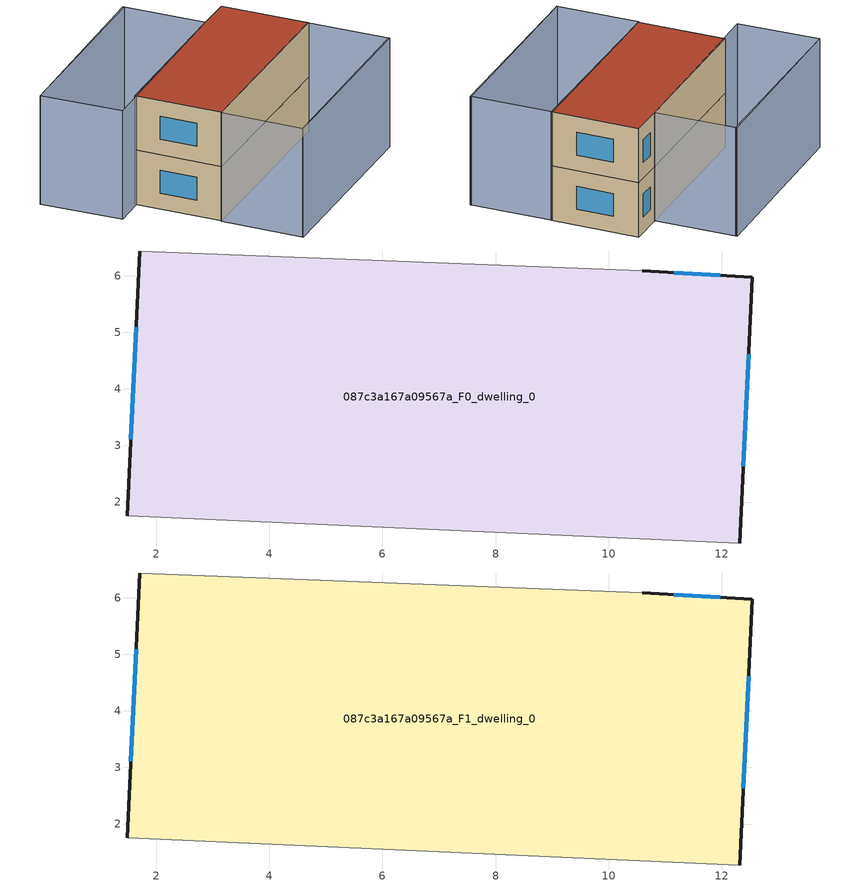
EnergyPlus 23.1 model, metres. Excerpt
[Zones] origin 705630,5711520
087c3a167a09567a_F0_dwelling_0
 floor ground (EU_floor_Construction): 12.53,5.97 12.32,1.28 1.5,1.76 1.71,6.44 10.59,6.08 z0
 wall outside (EU_wall_Construction): 12.32,1.28 12.53,5.97 10.59,6.08 / 1.71,6.44 1.5,1.76 z0:3
 wall adiabatic (EU_wall_Construction): 1.5,1.76 12.32,1.28 / 10.59,6.08 1.71,6.44 z0:3
 window (EU_Window_Construction): 12.38,2.63 12.47,4.62 / 1.65,5.09 1.56,3.11 / 11.97,6.01 11.15,6.05 z0.87:2.13
087c3a167a09567a_F1_dwelling_0
 floor to 087c3a167a09567a_F0_dwelling_0 (EU_floor_Construction): 12.53,5.97 12.32,1.28 1.5,1.76 1.71,6.44 10.59,6.08 z3
 wall outside (EU_wall_Construction): 12.32,1.28 12.53,5.97 10.59,6.08 / 1.71,6.44 1.5,1.76 z3:6
 wall adiabatic (EU_wall_Construction): 1.5,1.76 12.32,1.28 / 10.59,6.08 1.71,6.44 z3:6
 window (EU_Window_Construction): 12.38,2.63 12.47,4.62 / 1.65,5.09 1.56,3.11 / 11.97,6.01 11.15,6.05 z3.87:5.13
 roof outside (EU_roof_Construction): 12.32,1.28 12.53,5.97 10.59,6.08 1.71,6.44 1.5,1.76 z6
shading: 1.25,-2.63 12.17,-3.03 / 10.71,10.42 0.04,10.81 / 12.32,1.33 12.14,-3.08 / 12.14,-3.08 1.25,-2.65 / 1.25,-2.65 1.43,1.76 / 1.43,1.76 12.32,1.33 / 0.04,10.81 10.72,10.5 / 10.72,10.5 10.59,6.08 / 10.59,6.08 -0.09,6.4 / -0.09,6.4 0.04,10.81 z0:6
[Building]
EU S2 Campaign: North Axis=0; Terrain=City; Solar Distribution=FullExterior
[Site:Location]
London: Latitude=51.5; Longitude=-0.5; Time Zone=0; Elevation=25
[SizingPeriod:WeatherFileDays]
AnnualSizingPeriod: Begin Month=1; Begin Day of Month=1; End Month=12; End Day of Month=31; Day of Week for Start Day=Monday; Use Weather File Daylight Saving Period=No; Use Weather File Rain and Snow Indicators=No
[MATERIAL]
EU_InternalMass_Material: Roughness=MediumRough; Thickness=0.1; Conductivity=1; Density=1800; Specific Heat=900; Thermal Absorptance=0.9; Solar Absorptance=0.7; Visible Absorptance=0.7
[MATERIAL:NOMASS] Roughness=MediumRough; Thermal Absorptance=0.9; Solar Absorptance=0.7; Visible Absorptance=0.7
Name | Thermal Resistance
EU_wall_NoMass | 0.724719
EU_roof_NoMass | 2.98947
EU_floor_NoMass | 2.39157
[WINDOWMATERIAL:SIMPLEGLAZINGSYSTEM]
EU_Window_SimpleGlazing: UFactor=2.63425; Solar Heat Gain Coefficient=0.76; Visible Transmittance=0.76
[CONSTRUCTION]
EU_wall_Construction: EU_wall_NoMass
EU_roof_Construction: EU_roof_NoMass
EU_floor_Construction: EU_floor_NoMass
EU_Window_Construction: EU_Window_SimpleGlazing
EU_InternalMass_Construction: EU_InternalMass_Material
[ZONE] Type=1; Multiplier=1; Ceiling Height=autocalculate; Floor Area=autocalculate; Part of Total Floor Area=Yes
Name | Volume
087c3a167a09567a_F0_dwelling_0 | 152.889
087c3a167a09567a_F1_dwelling_0 | 152.89
[INTERNALMASS] Construction=EU_InternalMass_Construction; Surface Area=50.963
Name | Zone or ZoneList
087c3a167a09567a_F0_dwelling_0_EU_InternalMass | 087c3a167a09567a_F0_dwelling_0
087c3a167a09567a_F1_dwelling_0_EU_InternalMass | 087c3a167a09567a_F1_dwelling_0
[OTHEREQUIPMENT] Fuel Type=Electricity; Design Level Calculation Method=Watts/Area; Power per Zone Floor Area=1; Fraction Latent=0; Fraction Radiant=0; Fraction Lost=0; Carbon Dioxide Generation Rate=0; EndUse Subcategory=EU_Step8_InternalGains
Name | Zone or ZoneList or Space or SpaceList | Schedule
EU_Step8_InternalGain_087c3a167a09567a_F0_dwelling_0_f000 | 087c3a167a09567a_F0_dwelling_0 | EU_Step8_GainSchedule_087c3a167a09567a_F0_dwelling_0_f000
EU_Step8_InternalGain_087c3a167a09567a_F1_dwelling_0_f000 | 087c3a167a09567a_F1_dwelling_0 | EU_Step8_GainSchedule_087c3a167a09567a_F1_dwelling_0_f000
[ZONEVENTILATION:DESIGNFLOWRATE] Schedule=EU_AlwaysOn; Design Flow Rate Calculation Method=AirChanges/Hour; Air Changes per Hour=0.418135; Ventilation Type=Natural; Fan Pressure Rise=0; Fan Total Efficiency=1; Constant Term Coefficient=1; Temperature Term Coefficient=0; Velocity Term Coefficient=0; Velocity Squared Term Coefficient=0; Minimum Indoor Temperature=-100; Maximum Indoor Temperature=100; Delta Temperature=-100; Minimum Outdoor Temperature=-100; Maximum Outdoor Temperature=100; Maximum Wind Speed=40
Name | Zone or ZoneList or Space or SpaceList
EU_ConstantAir_087c3a167a09567a_F0_dwelling_0 | 087c3a167a09567a_F0_dwelling_0
EU_ConstantAir_087c3a167a09567a_F1_dwelling_0 | 087c3a167a09567a_F1_dwelling_0
[HVACTEMPLATE:THERMOSTAT] Constant Heating Setpoint=20; Constant Cooling Setpoint=50
EU_HeatOnly_087c3a167a09567a_F0_dwelling_0; EU_HeatOnly_087c3a167a09567a_F1_dwelling_0
[HVACTEMPLATE:ZONE:IDEALLOADSAIRSYSTEM] System Availability Schedule=EU_AlwaysOn; Maximum Heating Supply Air Temperature=50; Minimum Cooling Supply Air Temperature=13; Maximum Heating Supply Air Humidity Ratio=0.0156; Minimum Cooling Supply Air Humidity Ratio=0.0077; Heating Limit=NoLimit; Cooling Limit=NoLimit; Heating Availability Schedule=EU_AlwaysOn; Cooling Availability Schedule=EU_CoolingOff; Dehumidification Control Type=ConstantSensibleHeatRatio; Cooling Sensible Heat Ratio=0.7; Dehumidification Setpoint=60; Humidification Control Type=None; Humidification Setpoint=30; Outdoor Air Method=None; Outdoor Air Flow Rate per Person=0.00944; Outdoor Air Flow Rate per Zone Floor Area=0; Outdoor Air Flow Rate per Zone=0; Demand Controlled Ventilation Type=None; Outdoor Air Economizer Type=NoEconomizer; Heat Recovery Type=None; Sensible Heat Recovery Effectiveness=0.7; Latent Heat Recovery Effectiveness=0.65
Name | Template Thermostat
087c3a167a09567a_F0_dwelling_0 | EU_HeatOnly_087c3a167a09567a_F0_dwelling_0
087c3a167a09567a_F1_dwelling_0 | EU_HeatOnly_087c3a167a09567a_F1_dwelling_0
[SIZING:ZONE] Zone Cooling Design Supply Air Temperature Input Method=SupplyAirTemperature; Zone Cooling Design Supply Air Temperature=13; Zone Heating Design Supply Air Temperature Input Method=SupplyAirTemperature; Zone Heating Design Supply Air Temperature=50; Zone Cooling Design Supply Air Humidity Ratio=0.008; Zone Heating Design Supply Air Humidity Ratio=0.008; Cooling Design Air Flow Method=DesignDay; Cooling Design Air Flow Rate=0; Cooling Minimum Air Flow per Zone Floor Area=0.000762; Cooling Minimum Air Flow=0; Cooling Minimum Air Flow Fraction=0.2; Heating Design Air Flow Method=DesignDay; Heating Design Air Flow Rate=0; Heating Maximum Air Flow per Zone Floor Area=0.002032; Heating Maximum Air Flow=0.141576; Heating Maximum Air Flow Fraction=0.3; Account for Dedicated Outdoor Air System=No; Dedicated Outdoor Air System Control Strategy=NeutralSupplyAir; Dedicated Outdoor Air Low Setpoint Temperature for Design=autosize; Dedicated Outdoor Air High Setpoint Temperature for Design=autosize; Zone Load Sizing Method=Sensible Load Only No Latent Load; Zone Latent Cooling Design Supply Air Humidity Ratio Input Method=HumidityRatioDifference; Zone Cooling Design Supply Air Humidity Ratio Difference=0.005; Zone Latent Heating Design Supply Air Humidity Ratio Input Method=HumidityRatioDifference; Zone Humidification Design Supply Air Humidity Ratio Difference=0.005
087c3a167a09567a_F0_dwelling_0; 087c3a167a09567a_F1_dwelling_0
[SCHEDULE:CONSTANT]
Name | Hourly Value
EU_AlwaysOn | 1
EU_CoolingOff | 0
[SCHEDULE:FILE] Column Number=1; Rows to Skip at Top=0; Number of Hours of Data=8760; Column Separator=Comma; Interpolate to Timestep=No; Minutes per Item=60; Adjust Schedule for Daylight Savings=Yes
Name | File
EU_Step8_GainSchedule_087c3a167a09567a_F0_dwelling_0_f000 | ../../schedules/087c3a167a09567a/087c3a167a09567a_F0_dwelling_0_f000_gain.csv
EU_Step8_GainSchedule_087c3a167a09567a_F1_dwelling_0_f000 | ../../schedules/087c3a167a09567a/087c3a167a09567a_F1_dwelling_0_f000_gain.csv
